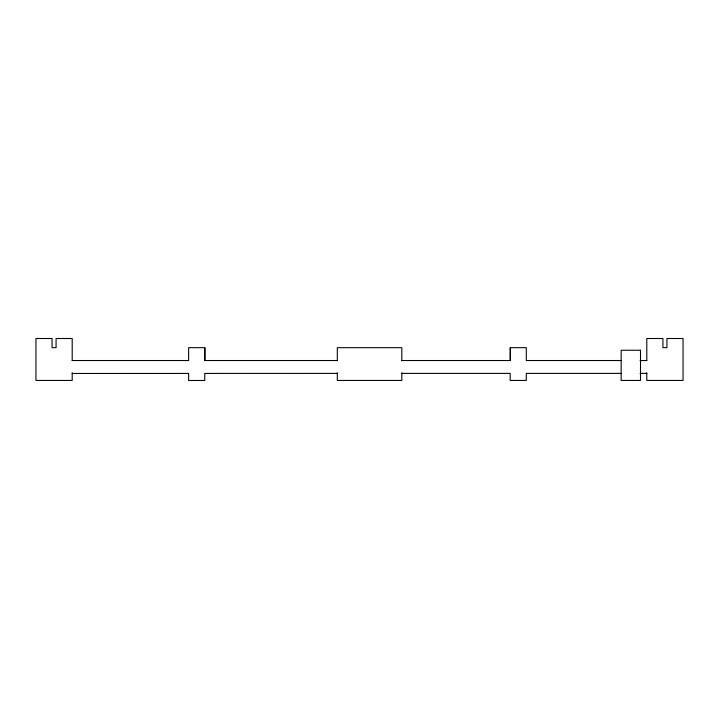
<?xml version="1.0" encoding="UTF-8"?>
<svg xmlns="http://www.w3.org/2000/svg" width="719" height="719" viewBox="0 0 719 719"><rect width="100%" height="100%" fill="white"/><g stroke="black" fill="none" stroke-linecap="round" stroke-linejoin="round"><path stroke-width="1.08" d="M72.206 360.525L188.63 360.525L188.63 347.672L204.906 347.672L204.906 360.525M337.31 360.525L204.753 360.525L204.753 347.672M401.822 360.525L510.373 360.525L510.373 347.672M621.153 360.525L526.308 360.525L526.308 347.672L510.184 347.672L510.184 360.525M640.099 360.525L646.794 360.525M72.206 373.476L188.63 373.431L188.63 380.495L204.762 380.486L204.753 373.431L337.31 373.386M401.822 373.386L510.184 373.386L510.184 380.441L526.308 380.441L526.308 373.386L621.153 373.386M640.099 373.386L646.794 373.386M646.794 360.579L646.794 338.505L662.927 338.505L662.927 347.672L666.926 347.672L666.926 338.505L683.05 338.505L683.05 380.441L646.794 380.441L646.794 372.712M401.822 360.776L401.822 347.672L337.31 347.672L337.31 360.776M401.822 372.793L401.822 380.441L337.31 380.441L337.31 372.793M72.206 360.579L72.206 338.505L56.073 338.505L56.073 347.672L52.074 347.672L52.074 338.505L35.95 338.505L35.95 380.441L72.206 380.441L72.206 372.712M640.503 350.252L621.153 350.252L621.153 380.441L640.503 380.441L640.503 350.252"/></g></svg>
